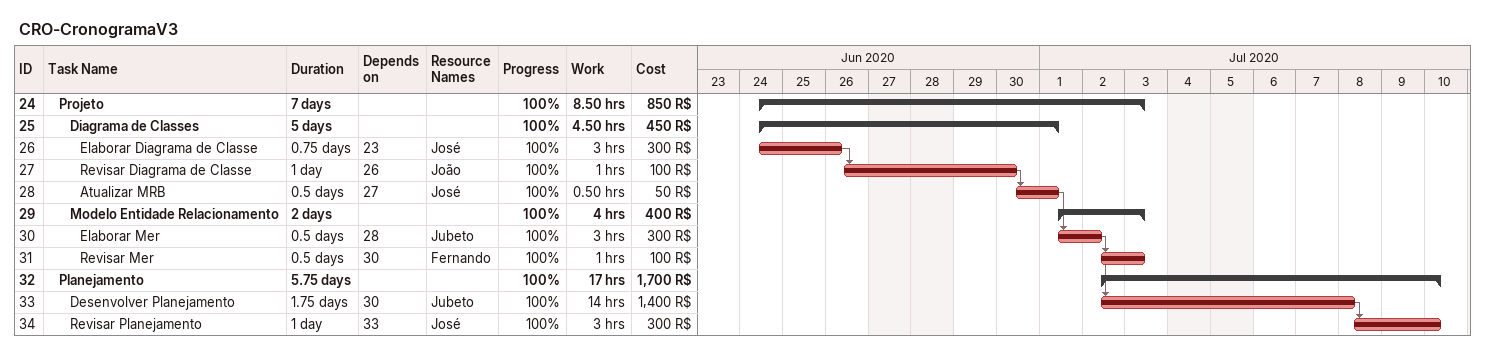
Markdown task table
CRO-CronogramaV3

| ID | Level | Task | Duration | Start | Finish | Predecessors | Resources | % complete | Work (h) | Cost (R$) |
|---|---|---|---|---|---|---|---|---|---|---|
| 24 | 2 | **Projeto** | 7d | 2020-06-24 | 2020-07-03 |  |  | 100 | 8.50 | 850 |
| 25 | 3 | **Diagrama de Classes** | 5d | 2020-06-24 | 2020-07-01 |  |  | 100 | 4.50 | 450 |
| 26 | 4 | Elaborar Diagrama de Classe | 0.75d | 2020-06-24 | 2020-06-26 | 23 | José | 100 | 3 | 300 |
| 27 | 4 | Revisar Diagrama de Classe | 1d | 2020-06-26 | 2020-06-30 | 26 | João | 100 | 1 | 100 |
| 28 | 4 | Atualizar MRB | 0.5d | 2020-06-30 | 2020-07-01 | 27 | José | 100 | 0.50 | 50 |
| 29 | 3 | **Modelo Entidade Relacionamento** | 2d | 2020-07-01 | 2020-07-03 |  |  | 100 | 4 | 400 |
| 30 | 4 | Elaborar Mer | 0.5d | 2020-07-01 | 2020-07-02 | 28 | Jubeto | 100 | 3 | 300 |
| 31 | 4 | Revisar Mer | 0.5d | 2020-07-02 | 2020-07-03 | 30 | Fernando | 100 | 1 | 100 |
| 32 | 2 | **Planejamento** | 5.75d | 2020-07-02 | 2020-07-10 |  |  | 100 | 17 | 1700 |
| 33 | 3 | Desenvolver Planejamento | 1.75d | 2020-07-02 | 2020-07-08 | 30 | Jubeto | 100 | 14 | 1400 |
| 34 | 3 | Revisar Planejamento | 1d | 2020-07-08 | 2020-07-10 | 33 | José | 100 | 3 | 300 |
